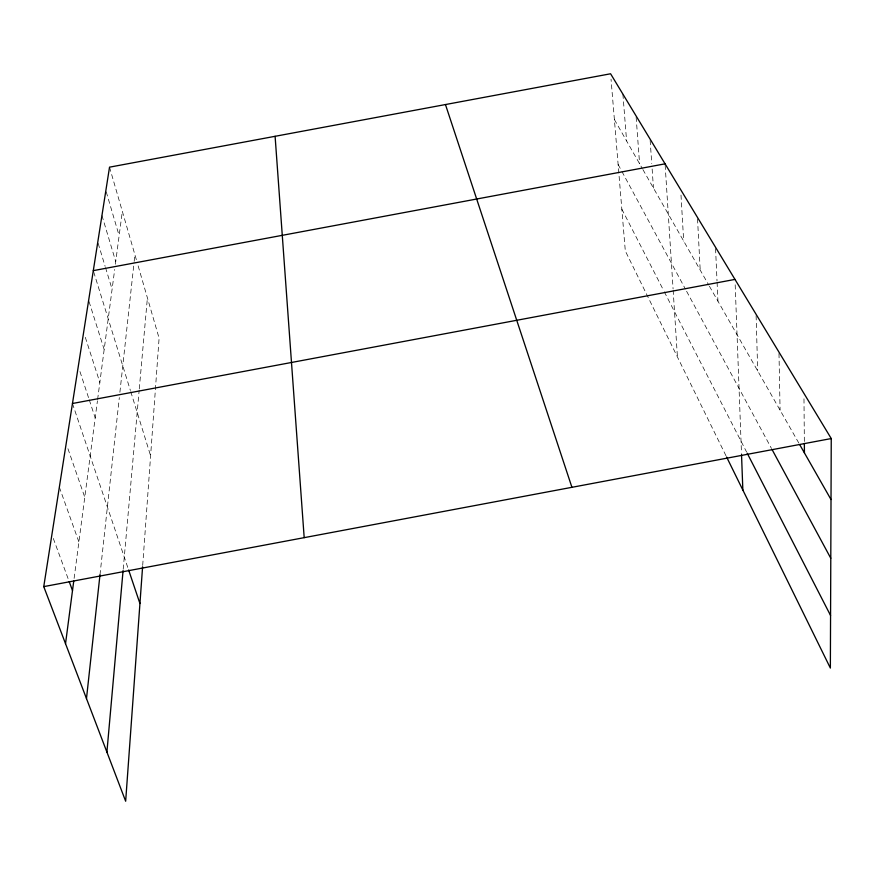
<?xml version="1.0" encoding="UTF-8"?>
<svg xmlns="http://www.w3.org/2000/svg" width="875" height="875" viewBox="0 0 875 875"><rect width="100%" height="100%" fill="white"/><g stroke="black" fill="none" stroke-linecap="round" stroke-linejoin="round"><path stroke-width="0.66" stroke-dasharray="4.38 3.28" d="M142.691 565.436L159.097 338.177L137.178 262.555M123.2 569.231L139.169 390.173M139.278 388.872L147.405 297.817M99.991 574.777L119.328 397.567M119.897 392.284L134.039 262.686M134.181 261.352L134.903 254.713M74.102 578.419L97.431 400.827M97.606 399.514L114.691 269.489M115.38 264.228L122.336 211.334M614.381 119.525L642.239 168.383M642.895 169.542L708.739 285.042M709.395 286.191L799.028 443.428M618.122 164.467L621.305 170.362M621.939 171.544L685.344 288.958M686.612 291.298L771.509 448.514M621.83 209.125L663.698 290.642M664.3 291.812L746.594 452.025M725.987 455.766L625.308 250.939L611.034 79.155M53.309 538.453L68.283 579.13M59.347 487.156L78.892 541.942M67.944 448.711L84.766 497.241M72.461 403.506L128.198 568.706M79.964 371.613L88.845 398.595M89.272 399.886L95.189 417.867M85.312 337.334L99.848 382.473M89.053 301.613L104.169 349.53M93.702 271.939L130.386 390.447M130.78 391.748L150.609 455.798M98.164 243.392L105.131 266.317M105.514 267.597L112.098 289.242M101.948 215.491L115.73 261.592M106.236 191.844L119.131 235.67M109.528 167.169L136.795 261.253M622.902 94.139L626.598 140.941M636.136 117.173L639.592 163.745M650.147 140.383L651.755 163.548M652.138 168.995L653.461 188.07M665.153 165.2L673.072 288.805M673.148 290.15L677.425 356.978M681.002 195.07L683.681 241.095M697.528 218.728L700.197 270.058M715.564 248.555L717.019 280.941M717.084 282.286L717.938 301.175M735.186 284.802L741.486 453.403M756.109 315.613L757.695 370.934M778.991 353.467L780.084 410.2M803.983 398.803L804.344 442.094"/><path stroke-width="1.31" d="M142.592 566.803L125.661 801.227L43.75 586.622L109.528 167.169L610.586 73.773L831.25 438.55L830.364 668.073L726.6 456.991M106.903 752.073L123.08 570.587M86.483 698.589L99.991 574.777M65.527 643.672L73.741 581.12M93.297 270.637L665.066 163.833M72.461 403.506L734.978 279.409M43.75 586.622L831.25 438.55M799.695 444.609L831.009 499.548M772.155 449.706L830.791 558.272M747.217 453.228L830.561 615.486M69.223 581.678L72.505 590.57M128.636 569.997L139.934 603.52M445.462 104.552L571.922 487.309M275.1 136.303L304.183 537.655M741.53 454.759L742.853 490.066M804.355 443.45L804.431 452.922"/></g></svg>
